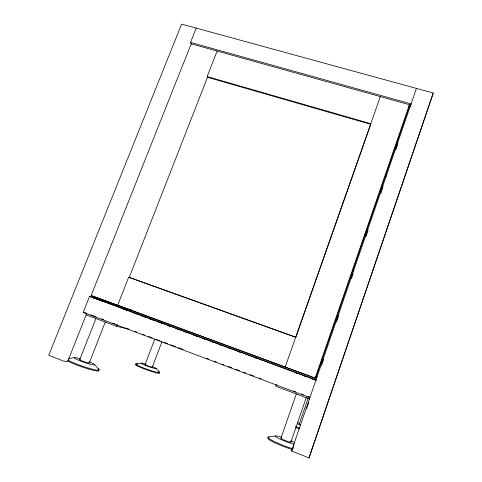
<?xml version="1.0" encoding="UTF-8"?>
<svg xmlns="http://www.w3.org/2000/svg" width="482" height="482" viewBox="0 0 482 482"><rect width="100%" height="100%" fill="white"/><g stroke="black" fill="none" stroke-linecap="round" stroke-linejoin="round"><path stroke-width="0.72" d="M409.429 104.721L408.688 108.438L315.662 378.322L91.164 295.526L191.203 43.796L409.429 104.721L315.095 378.286M410.58 106.389L411.086 103.901L190.535 42.41L196.222 28.095M86.561 313.866L67.679 361.458L63.757 361.193L48.736 355.276L181.63 24.1L433.264 93.008L309.016 457.9L291.514 450.995L416.43 88.399M309.016 457.9L433.264 93.008M290.899 442.102L306.251 397.632M299.292 423.877L308.269 397.843M292.67 449.272L293.893 445.711M306.624 408.742L308.829 402.343M321.566 365.368L323.771 358.969M336.502 321.994L338.707 315.596M351.438 278.62L353.155 273.643M365.886 236.668L368.091 230.269M380.822 193.294L383.027 186.895M395.764 149.92L397.969 143.522M280.946 438.174L296.34 393.884M276.421 384.22L275.71 386.227L309.745 399.036M380.328 96.593L285.139 367.212L286.121 367.404M152.288 367.182L162 341.551M145.1 364.579L154.861 338.948M207.772 77.861L207.146 76.566L217.129 51.032M86.055 314.83L116.536 326.302L117.319 324.296M89.242 362.964L105.335 321.928M79.711 359.674L95.906 318.62M92.954 297.774L93.508 296.376M309.902 397.614L83.175 312.366L89.562 296.31L316.493 380.087M291.514 450.995L292.423 449.983M135.755 364.006L141.015 363.121M68.775 358.554L74.373 357.626M268.161 437.102L275.306 435.981M116.536 326.302L127.664 328.851L125.561 328.055M83.175 312.366L86.796 313.282M408.158 107.022L409.604 107.432M207.146 76.566L370.791 123.699M385.419 175.635L386.859 176.069M93.267 297.918L132.357 310.3M120.855 306.335L117.68 305.323L128.682 277.186L295.695 337.195M364.645 234.589L366.073 235.102M91.164 295.526L315.662 378.322M352.444 270.962L353.866 271.438M315.873 376.526L317.283 377.044M89.562 296.31L315.945 380.075M101.021 300.822L103.136 301.605M122.874 308.914L126.405 310.215M132.044 312.306L136.978 314.131M141.208 315.698L146.142 317.524M148.962 318.566L153.903 320.391M158.132 321.958L163.067 323.784M167.296 325.35L170.821 326.657M176.46 328.742L179.991 330.049M184.22 331.616L187.745 332.917M193.384 335.008L196.909 336.309M202.548 338.4L204.663 339.183M211.719 341.792L213.833 342.575M219.473 344.66L221.587 345.443M228.637 348.052L230.751 348.835M237.807 351.45L239.922 352.228M254.725 357.71L256.84 358.494M294.918 372.586L297.033 373.369M302.672 375.454L306.197 376.761M311.836 378.846L315.361 380.153M91.02 314.867L95.942 316.716M101.569 318.837L103.684 319.626M112.83 323.067L114.939 323.856M126.905 328.356L129.013 329.146M134.641 331.261L136.749 332.056M142.383 334.171L144.492 334.966M148.715 336.55L152.234 337.876M156.451 339.461L159.97 340.786M164.193 342.371L167.712 343.69M170.526 344.751L175.448 346.6M178.262 347.661L183.19 349.51M206.41 358.234L208.519 359.03M214.147 361.145L216.261 361.94M221.889 364.055L223.997 364.85M228.221 366.434L231.74 367.754M235.957 369.345L239.476 370.664M243.699 372.255L245.808 373.044M250.031 374.635L253.55 375.954M259.177 378.069L261.292 378.864M293.652 391.029L295.767 391.818M301.395 393.939L303.503 394.728M307.727 396.318L309.836 397.108M94.653 364.573L99.081 369.598M156.192 368.393L159.47 372.231M190.535 42.41L191.42 44.236M290.532 441.633A5.368 0.615 21 0 1 286.579 441.048L285.26 440.548A5.368 0.615 21 0 1 281.289 438.138M294.086 444.157A11.454 1.313 21 0 1 277.343 437.758A11.454 1.313 21 0 1 281.633 437.258M290.953 440.825A11.454 1.313 21 0 1 294.153 442.38M292.984 448.79A17.912 2.145 21 0 1 273.662 441.205A17.912 2.145 21 0 1 269.281 436.951M292.688 449.64A17.918 2.169 21 0 1 275.083 442.886A17.918 2.169 21 0 1 267.872 437.927M300.822 424.793A4.037 0.343 20.8 0 1 299.521 423.871M300.322 425.052A8.616 0.735 20.8 0 1 297.352 423.744M297.864 422.78A8.616 0.735 20.8 0 1 299.617 423.335M299.575 428.956A13.478 1.217 20.9 0 1 295.809 427.389M299.792 428.323A13.472 1.205 20.9 0 1 295.448 426.504M89.019 362.597A5.079 0.536 19 0 1 88.182 362.874A5.079 0.536 19 0 1 83.651 361.53L82.446 361.072A5.079 0.536 19 0 1 80.169 359.542M89.188 361.783A10.839 1.145 19 0 1 92.321 364.705A10.839 1.145 19 0 1 76.301 359.217A10.839 1.145 19 0 1 80.247 358.722M98.78 370.363A16.954 1.898 18.9 0 1 86.64 368.465A16.954 1.898 18.9 0 1 67.769 360.825M98.021 368.748A16.948 1.874 18.9 0 1 88.929 368.272A16.948 1.874 18.9 0 1 68.076 360.048M151.938 366.886A3.826 0.319 19.7 0 1 151.661 367.127A3.826 0.319 19.7 0 1 148.402 366.115L147.474 365.766A3.826 0.319 19.7 0 1 145.305 364.567M145.739 364.645A3.826 0.319 19.7 0 1 146.371 364.802M158.397 371.568A12.755 1.103 19.6 0 1 154.963 371.827A12.755 1.103 19.6 0 1 139.437 366.248A12.755 1.103 19.6 0 1 137.81 364.163M159.247 372.809A12.761 1.115 19.6 0 1 146.805 369.851A12.761 1.115 19.6 0 1 136.177 364.519M152.866 366.766A8.158 0.675 19.7 0 1 154.288 368.362A8.158 0.675 19.7 0 1 142.509 364.127A8.158 0.675 19.7 0 1 145.269 364.037M370.754 124.332L295.852 337.304L129.236 277.439L207.495 77.277L370.754 124.332"/></g></svg>
